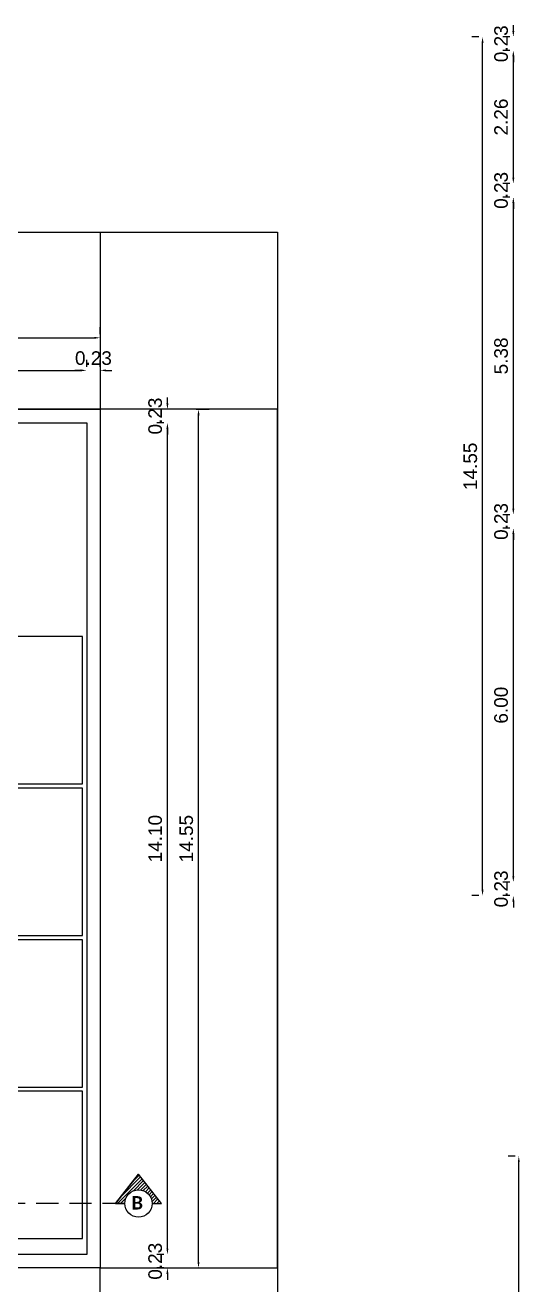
# Model space of a CAD drawing. Header units: metres. Extents: x 3104 to 3209, y 1082 to 1212.
# Drawn here: x 3169.5 to 3177.88, y 1152.11 to 1173.46 of the extents above; entities that cross this region are included whole.
import ezdxf

# ---------------------------------------------------------------- set-up
doc = ezdxf.new("R2010")
doc.units = ezdxf.units.M
doc.linetypes.add('CONTINULUS', pattern=[0])
doc.linetypes.add('DASHED', pattern=[0.75, 0.5, -0.25])
doc.layers.get('Defpoints').update_dxf_attribs({"lineweight": 0})
for name, color, linetype in [('BLK_1_BASEMENT_-1_BLDG_FOOTPRINT', 1, 'Continuous'), ('BLK_1_FLR_-1_BASEMENT_COVERED_PARKING', 173, 'Continuous'), ('BLK_1_FLR_-1_BLT_UP_AREA', 1, 'Continuous'), ('BLK_1_FLR_-1_BLT_UP_AREA_DEDUCT', 1, 'Continuous'), ('BLK_1_LVL_-1_BSMNT_FRONT_SETBACK', 2, 'Continuous'), ('BLK_1_LVL_-1_BSMNT_PLOT_BOUNDARY', 70, 'Continuous'), ('BLK_1_LVL_-1_BSMNT_REAR_SETBACK', 11, 'Continuous'), ('BLK_1_LVL_-1_BSMNT_SIDE_SETBACK2', 102, 'Continuous')]:
    doc.layers.add(name, color=color, linetype=linetype)
doc.layers.add('PARKING_SLOT', color=30, linetype='Continuous', plot=False)
doc.styles.add('MtXpl_Calibri', font='calibrib.ttf')
doc.styles.get("Standard").update_dxf_attribs({"font": 'arial.ttf'})
doc.dimstyles.new('V1', dxfattribs={"dimtxt": 0.23, "dimasz": 0.1, "dimexe": 0.18, "dimexo": 0.0625, "dimgap": 0.09, "dimtad": 1, "dimzin": 0, "dimdsep": 46, "dimtxsty": 'Standard', "dimcen": 0.09, "dimadec": 0, "dimazin": 0, "dimtfac": 1, "dimtix": 1, "dimtofl": 0, "dimtmove": 2, "dimatfit": 0, "dimfxl": 0, "dimtolj": 1, "dimtzin": 0, "dimarcsym": 0})

# ---------------------------------------------------------------- blocks, each defined once
blk = doc.blocks.new('*D50')
at = {"color": 0, "lineweight": -2}
for p, q in [((3177.771, 1159.032), (3177.771, 1159.132)), ((3177.709, 1158.932), (3177.591, 1158.932)), ((3177.709, 1158.704), (3177.591, 1158.704)), ((3177.771, 1158.604), (3177.771, 1158.504))]:
    blk.add_line(p, q, dxfattribs=at)
at = {"color": 0}
for points in [[(3177.754, 1159.032), (3177.788, 1159.032), (3177.771, 1158.932)], [(3177.754, 1158.604), (3177.788, 1158.604), (3177.771, 1158.704)]]:
    blk.add_solid(points, dxfattribs=at)
at = {"layer": 'Defpoints', "color": 0}
for p in [(3177.771, 1158.932), (3177.771, 1158.932), (3177.771, 1158.704)]:
    blk.add_point(p, dxfattribs=at)
at = {"color": 0, "insert": (3177.564, 1158.818), "char_height": 0.23, "attachment_point": 5, "rotation": 90}
blk.add_mtext('\\A1;0.23', dxfattribs=at)
blk = doc.blocks.new('*D51')
at = {"color": 0, "lineweight": -2}
for p, q in [((3177.709, 1164.932), (3177.591, 1164.932)), ((3177.771, 1159.032), (3177.771, 1164.832)), ((3177.709, 1158.932), (3177.591, 1158.932))]:
    blk.add_line(p, q, dxfattribs=at)
at = {"color": 0}
for points in [[(3177.754, 1164.832), (3177.788, 1164.832), (3177.771, 1164.932)], [(3177.754, 1159.032), (3177.788, 1159.032), (3177.771, 1158.932)]]:
    blk.add_solid(points, dxfattribs=at)
at = {"layer": 'Defpoints', "color": 0}
for p in [(3177.771, 1164.932), (3177.771, 1164.932), (3177.771, 1158.932)]:
    blk.add_point(p, dxfattribs=at)
at = {"color": 0, "insert": (3177.564, 1161.932), "char_height": 0.23, "attachment_point": 5, "rotation": 90}
blk.add_mtext('\\A1;6.00', dxfattribs=at)
blk = doc.blocks.new('*D52')
at = {"color": 0, "lineweight": -2}
for p, q in [((3177.771, 1165.261), (3177.771, 1165.361)), ((3177.709, 1165.161), (3177.591, 1165.161)), ((3177.709, 1164.932), (3177.591, 1164.932)), ((3177.771, 1164.832), (3177.771, 1164.732))]:
    blk.add_line(p, q, dxfattribs=at)
at = {"color": 0}
for points in [[(3177.754, 1165.261), (3177.788, 1165.261), (3177.771, 1165.161)], [(3177.754, 1164.832), (3177.788, 1164.832), (3177.771, 1164.932)]]:
    blk.add_solid(points, dxfattribs=at)
at = {"layer": 'Defpoints', "color": 0}
for p in [(3177.771, 1165.161), (3177.771, 1165.161), (3177.771, 1164.932)]:
    blk.add_point(p, dxfattribs=at)
at = {"color": 0, "insert": (3177.564, 1165.046), "char_height": 0.23, "attachment_point": 5, "rotation": 90}
blk.add_mtext('\\A1;0.23', dxfattribs=at)
blk = doc.blocks.new('*D53')
at = {"color": 0, "lineweight": -2}
for p, q in [((3177.709, 1170.544), (3177.591, 1170.544)), ((3177.771, 1165.261), (3177.771, 1170.444)), ((3177.709, 1165.161), (3177.591, 1165.161))]:
    blk.add_line(p, q, dxfattribs=at)
at = {"color": 0}
for points in [[(3177.754, 1170.444), (3177.788, 1170.444), (3177.771, 1170.544)], [(3177.754, 1165.261), (3177.788, 1165.261), (3177.771, 1165.161)]]:
    blk.add_solid(points, dxfattribs=at)
at = {"layer": 'Defpoints', "color": 0}
for p in [(3177.771, 1170.544), (3177.771, 1170.544), (3177.771, 1165.161)]:
    blk.add_point(p, dxfattribs=at)
at = {"color": 0, "insert": (3177.564, 1167.852), "char_height": 0.23, "attachment_point": 5, "rotation": 90}
blk.add_mtext('\\A1;5.38', dxfattribs=at)
blk = doc.blocks.new('*D54')
at = {"color": 0, "lineweight": -2}
for p, q in [((3177.771, 1170.872), (3177.771, 1170.972)), ((3177.709, 1170.772), (3177.591, 1170.772)), ((3177.709, 1170.544), (3177.591, 1170.544)), ((3177.771, 1170.444), (3177.771, 1170.344))]:
    blk.add_line(p, q, dxfattribs=at)
at = {"color": 0}
for points in [[(3177.754, 1170.872), (3177.788, 1170.872), (3177.771, 1170.772)], [(3177.754, 1170.444), (3177.788, 1170.444), (3177.771, 1170.544)]]:
    blk.add_solid(points, dxfattribs=at)
at = {"layer": 'Defpoints', "color": 0}
for p in [(3177.771, 1170.772), (3177.771, 1170.772), (3177.771, 1170.544)]:
    blk.add_point(p, dxfattribs=at)
at = {"color": 0, "insert": (3177.564, 1170.658), "char_height": 0.23, "attachment_point": 5, "rotation": 90}
blk.add_mtext('\\A1;0.23', dxfattribs=at)
blk = doc.blocks.new('*D55')
at = {"color": 0, "lineweight": -2}
for p, q in [((3177.709, 1173.029), (3177.591, 1173.029)), ((3177.771, 1170.872), (3177.771, 1172.929)), ((3177.709, 1170.772), (3177.591, 1170.772))]:
    blk.add_line(p, q, dxfattribs=at)
at = {"color": 0}
for points in [[(3177.754, 1172.929), (3177.788, 1172.929), (3177.771, 1173.029)], [(3177.754, 1170.872), (3177.788, 1170.872), (3177.771, 1170.772)]]:
    blk.add_solid(points, dxfattribs=at)
at = {"layer": 'Defpoints', "color": 0}
for p in [(3177.771, 1173.029), (3177.771, 1173.029), (3177.771, 1170.772)]:
    blk.add_point(p, dxfattribs=at)
at = {"color": 0, "insert": (3177.564, 1171.901), "char_height": 0.23, "attachment_point": 5, "rotation": 90}
blk.add_mtext('\\A1;2.26', dxfattribs=at)
blk = doc.blocks.new('*D56')
at = {"color": 0, "lineweight": -2}
for p, q in [((3177.771, 1173.358), (3177.771, 1173.458)), ((3177.709, 1173.258), (3177.591, 1173.258)), ((3177.709, 1173.029), (3177.591, 1173.029)), ((3177.771, 1172.929), (3177.771, 1172.829))]:
    blk.add_line(p, q, dxfattribs=at)
at = {"color": 0}
for points in [[(3177.754, 1173.358), (3177.788, 1173.358), (3177.771, 1173.258)], [(3177.754, 1172.929), (3177.788, 1172.929), (3177.771, 1173.029)]]:
    blk.add_solid(points, dxfattribs=at)
at = {"layer": 'Defpoints', "color": 0}
for p in [(3177.771, 1173.258), (3177.771, 1173.258), (3177.771, 1173.029)]:
    blk.add_point(p, dxfattribs=at)
at = {"color": 0, "insert": (3177.564, 1173.143), "char_height": 0.23, "attachment_point": 5, "rotation": 90}
blk.add_mtext('\\A1;0.23', dxfattribs=at)
blk = doc.blocks.new('*D57')
at = {"color": 0, "lineweight": -2}
for p, q in [((3177.187, 1173.258), (3177.069, 1173.258)), ((3177.249, 1158.804), (3177.249, 1173.158)), ((3177.187, 1158.704), (3177.069, 1158.704))]:
    blk.add_line(p, q, dxfattribs=at)
at = {"color": 0}
for points in [[(3177.233, 1173.158), (3177.266, 1173.158), (3177.249, 1173.258)], [(3177.233, 1158.804), (3177.266, 1158.804), (3177.249, 1158.704)]]:
    blk.add_solid(points, dxfattribs=at)
at = {"layer": 'Defpoints', "color": 0}
for p in [(3177.249, 1173.258), (3177.249, 1173.258), (3177.249, 1158.704)]:
    blk.add_point(p, dxfattribs=at)
at = {"color": 0, "insert": (3177.042, 1165.981), "char_height": 0.23, "attachment_point": 5, "rotation": 90}
blk.add_mtext('\\A1;14.55', dxfattribs=at)
blk = doc.blocks.new('*D64')
at = {"color": 0, "lineweight": -2}
for p, q in [((3177.801, 1154.289), (3177.684, 1154.289)), ((3177.864, 1139.835), (3177.864, 1154.189)), ((3177.801, 1139.735), (3177.684, 1139.735))]:
    blk.add_line(p, q, dxfattribs=at)
at = {"color": 0}
for points in [[(3177.847, 1154.189), (3177.88, 1154.189), (3177.864, 1154.289)], [(3177.847, 1139.835), (3177.88, 1139.835), (3177.864, 1139.735)]]:
    blk.add_solid(points, dxfattribs=at)
at = {"layer": 'Defpoints', "color": 0}
for p in [(3177.864, 1154.289), (3177.864, 1154.289), (3177.864, 1139.735)]:
    blk.add_point(p, dxfattribs=at)
at = {"color": 0, "insert": (3177.656, 1147.012), "char_height": 0.23, "attachment_point": 5, "rotation": 90}
blk.add_mtext('\\A1;14.55', dxfattribs=at)
blk = doc.blocks.new('*D101')
at = {"color": 0, "lineweight": -2}
for p, q in [((3177.771, 1159.032), (3177.771, 1159.132)), ((3177.709, 1158.932), (3177.591, 1158.932)), ((3177.709, 1158.704), (3177.591, 1158.704)), ((3177.771, 1158.604), (3177.771, 1158.504))]:
    blk.add_line(p, q, dxfattribs=at)
at = {"color": 0}
for points in [[(3177.754, 1159.032), (3177.788, 1159.032), (3177.771, 1158.932)], [(3177.754, 1158.604), (3177.788, 1158.604), (3177.771, 1158.704)]]:
    blk.add_solid(points, dxfattribs=at)
at = {"layer": 'Defpoints', "color": 0}
for p in [(3177.771, 1158.932), (3177.771, 1158.932), (3177.771, 1158.704)]:
    blk.add_point(p, dxfattribs=at)
at = {"color": 0, "insert": (3177.564, 1158.818), "char_height": 0.23, "attachment_point": 5, "rotation": 90}
blk.add_mtext('\\A1;0.23', dxfattribs=at)
blk = doc.blocks.new('*D102')
at = {"color": 0, "lineweight": -2}
for p, q in [((3177.709, 1164.932), (3177.591, 1164.932)), ((3177.771, 1159.032), (3177.771, 1164.832)), ((3177.709, 1158.932), (3177.591, 1158.932))]:
    blk.add_line(p, q, dxfattribs=at)
at = {"color": 0}
for points in [[(3177.754, 1164.832), (3177.788, 1164.832), (3177.771, 1164.932)], [(3177.754, 1159.032), (3177.788, 1159.032), (3177.771, 1158.932)]]:
    blk.add_solid(points, dxfattribs=at)
at = {"layer": 'Defpoints', "color": 0}
for p in [(3177.771, 1164.932), (3177.771, 1164.932), (3177.771, 1158.932)]:
    blk.add_point(p, dxfattribs=at)
at = {"color": 0, "insert": (3177.564, 1161.932), "char_height": 0.23, "attachment_point": 5, "rotation": 90}
blk.add_mtext('\\A1;6.00', dxfattribs=at)
blk = doc.blocks.new('*D103')
at = {"color": 0, "lineweight": -2}
for p, q in [((3177.771, 1165.261), (3177.771, 1165.361)), ((3177.709, 1165.161), (3177.591, 1165.161)), ((3177.709, 1164.932), (3177.591, 1164.932)), ((3177.771, 1164.832), (3177.771, 1164.732))]:
    blk.add_line(p, q, dxfattribs=at)
at = {"color": 0}
for points in [[(3177.754, 1165.261), (3177.788, 1165.261), (3177.771, 1165.161)], [(3177.754, 1164.832), (3177.788, 1164.832), (3177.771, 1164.932)]]:
    blk.add_solid(points, dxfattribs=at)
at = {"layer": 'Defpoints', "color": 0}
for p in [(3177.771, 1165.161), (3177.771, 1165.161), (3177.771, 1164.932)]:
    blk.add_point(p, dxfattribs=at)
at = {"color": 0, "insert": (3177.564, 1165.046), "char_height": 0.23, "attachment_point": 5, "rotation": 90}
blk.add_mtext('\\A1;0.23', dxfattribs=at)
blk = doc.blocks.new('*D104')
at = {"color": 0, "lineweight": -2}
for p, q in [((3177.709, 1170.544), (3177.591, 1170.544)), ((3177.771, 1165.261), (3177.771, 1170.444)), ((3177.709, 1165.161), (3177.591, 1165.161))]:
    blk.add_line(p, q, dxfattribs=at)
at = {"color": 0}
for points in [[(3177.754, 1170.444), (3177.788, 1170.444), (3177.771, 1170.544)], [(3177.754, 1165.261), (3177.788, 1165.261), (3177.771, 1165.161)]]:
    blk.add_solid(points, dxfattribs=at)
at = {"layer": 'Defpoints', "color": 0}
for p in [(3177.771, 1170.544), (3177.771, 1170.544), (3177.771, 1165.161)]:
    blk.add_point(p, dxfattribs=at)
at = {"color": 0, "insert": (3177.564, 1167.852), "char_height": 0.23, "attachment_point": 5, "rotation": 90}
blk.add_mtext('\\A1;5.38', dxfattribs=at)
blk = doc.blocks.new('*D105')
at = {"color": 0, "lineweight": -2}
for p, q in [((3177.771, 1170.872), (3177.771, 1170.972)), ((3177.709, 1170.772), (3177.591, 1170.772)), ((3177.709, 1170.544), (3177.591, 1170.544)), ((3177.771, 1170.444), (3177.771, 1170.344))]:
    blk.add_line(p, q, dxfattribs=at)
at = {"color": 0}
for points in [[(3177.754, 1170.872), (3177.788, 1170.872), (3177.771, 1170.772)], [(3177.754, 1170.444), (3177.788, 1170.444), (3177.771, 1170.544)]]:
    blk.add_solid(points, dxfattribs=at)
at = {"layer": 'Defpoints', "color": 0}
for p in [(3177.771, 1170.772), (3177.771, 1170.772), (3177.771, 1170.544)]:
    blk.add_point(p, dxfattribs=at)
at = {"color": 0, "insert": (3177.564, 1170.658), "char_height": 0.23, "attachment_point": 5, "rotation": 90}
blk.add_mtext('\\A1;0.23', dxfattribs=at)
blk = doc.blocks.new('*D106')
at = {"color": 0, "lineweight": -2}
for p, q in [((3177.709, 1173.029), (3177.591, 1173.029)), ((3177.771, 1170.872), (3177.771, 1172.929)), ((3177.709, 1170.772), (3177.591, 1170.772))]:
    blk.add_line(p, q, dxfattribs=at)
at = {"color": 0}
for points in [[(3177.754, 1172.929), (3177.788, 1172.929), (3177.771, 1173.029)], [(3177.754, 1170.872), (3177.788, 1170.872), (3177.771, 1170.772)]]:
    blk.add_solid(points, dxfattribs=at)
at = {"layer": 'Defpoints', "color": 0}
for p in [(3177.771, 1173.029), (3177.771, 1173.029), (3177.771, 1170.772)]:
    blk.add_point(p, dxfattribs=at)
at = {"color": 0, "insert": (3177.564, 1171.901), "char_height": 0.23, "attachment_point": 5, "rotation": 90}
blk.add_mtext('\\A1;2.26', dxfattribs=at)
blk = doc.blocks.new('*D107')
at = {"color": 0, "lineweight": -2}
for p, q in [((3177.771, 1173.358), (3177.771, 1173.458)), ((3177.709, 1173.258), (3177.591, 1173.258)), ((3177.709, 1173.029), (3177.591, 1173.029)), ((3177.771, 1172.929), (3177.771, 1172.829))]:
    blk.add_line(p, q, dxfattribs=at)
at = {"color": 0}
for points in [[(3177.754, 1173.358), (3177.788, 1173.358), (3177.771, 1173.258)], [(3177.754, 1172.929), (3177.788, 1172.929), (3177.771, 1173.029)]]:
    blk.add_solid(points, dxfattribs=at)
at = {"layer": 'Defpoints', "color": 0}
for p in [(3177.771, 1173.258), (3177.771, 1173.258), (3177.771, 1173.029)]:
    blk.add_point(p, dxfattribs=at)
at = {"color": 0, "insert": (3177.564, 1173.143), "char_height": 0.23, "attachment_point": 5, "rotation": 90}
blk.add_mtext('\\A1;0.23', dxfattribs=at)
blk = doc.blocks.new('*D108')
at = {"color": 0, "lineweight": -2}
for p, q in [((3177.187, 1173.258), (3177.069, 1173.258)), ((3177.249, 1158.804), (3177.249, 1173.158)), ((3177.187, 1158.704), (3177.069, 1158.704))]:
    blk.add_line(p, q, dxfattribs=at)
at = {"color": 0}
for points in [[(3177.233, 1173.158), (3177.266, 1173.158), (3177.249, 1173.258)], [(3177.233, 1158.804), (3177.266, 1158.804), (3177.249, 1158.704)]]:
    blk.add_solid(points, dxfattribs=at)
at = {"layer": 'Defpoints', "color": 0}
for p in [(3177.249, 1173.258), (3177.249, 1173.258), (3177.249, 1158.704)]:
    blk.add_point(p, dxfattribs=at)
at = {"color": 0, "insert": (3177.042, 1165.981), "char_height": 0.23, "attachment_point": 5, "rotation": 90}
blk.add_mtext('\\A1;14.55', dxfattribs=at)
blk = doc.blocks.new('*D119')
at = {"color": 0, "lineweight": -2}
for p, q in [((3177.801, 1154.289), (3177.684, 1154.289)), ((3177.864, 1139.835), (3177.864, 1154.189)), ((3177.801, 1139.735), (3177.684, 1139.735))]:
    blk.add_line(p, q, dxfattribs=at)
at = {"color": 0}
for points in [[(3177.847, 1154.189), (3177.88, 1154.189), (3177.864, 1154.289)], [(3177.847, 1139.835), (3177.88, 1139.835), (3177.864, 1139.735)]]:
    blk.add_solid(points, dxfattribs=at)
at = {"layer": 'Defpoints', "color": 0}
for p in [(3177.864, 1154.289), (3177.864, 1154.289), (3177.864, 1139.735)]:
    blk.add_point(p, dxfattribs=at)
at = {"color": 0, "insert": (3177.656, 1147.012), "char_height": 0.23, "attachment_point": 5, "rotation": 90}
blk.add_mtext('\\A1;14.55', dxfattribs=at)
blk = doc.blocks.new('*D226')
at = {"color": 0, "lineweight": -2}
for p, q in [((3161.956, 1167.669), (3161.956, 1167.787)), ((3170.541, 1167.669), (3170.541, 1167.787)), ((3162.056, 1167.607), (3170.441, 1167.607))]:
    blk.add_line(p, q, dxfattribs=at)
at = {"color": 0}
for points in [[(3162.056, 1167.623), (3162.056, 1167.59), (3161.956, 1167.607)], [(3170.441, 1167.623), (3170.441, 1167.59), (3170.541, 1167.607)]]:
    blk.add_solid(points, dxfattribs=at)
at = {"layer": 'Defpoints', "color": 0}
for p in [(3161.956, 1167.607), (3170.541, 1167.607), (3170.541, 1167.607)]:
    blk.add_point(p, dxfattribs=at)
at = {"color": 0, "insert": (3166.248, 1167.814), "char_height": 0.23, "attachment_point": 5}
blk.add_mtext('\\A1;8.59', dxfattribs=at)
blk = doc.blocks.new('*D227')
at = {"color": 0, "lineweight": -2}
for p, q in [((3170.541, 1167.669), (3170.541, 1167.787)), ((3170.769, 1167.669), (3170.769, 1167.787)), ((3170.441, 1167.607), (3170.341, 1167.607)), ((3170.869, 1167.607), (3170.969, 1167.607))]:
    blk.add_line(p, q, dxfattribs=at)
at = {"color": 0}
for points in [[(3170.441, 1167.623), (3170.441, 1167.59), (3170.541, 1167.607)], [(3170.869, 1167.623), (3170.869, 1167.59), (3170.769, 1167.607)]]:
    blk.add_solid(points, dxfattribs=at)
at = {"layer": 'Defpoints', "color": 0}
for p in [(3170.541, 1167.607), (3170.769, 1167.607), (3170.769, 1167.607)]:
    blk.add_point(p, dxfattribs=at)
at = {"color": 0, "insert": (3170.655, 1167.814), "char_height": 0.23, "attachment_point": 5}
blk.add_mtext('\\A1;0.23', dxfattribs=at)
blk = doc.blocks.new('*D228')
at = {"color": 0, "lineweight": -2}
for p, q in [((3158.984, 1168.222), (3158.984, 1168.339)), ((3170.769, 1168.222), (3170.769, 1168.339)), ((3159.084, 1168.159), (3170.669, 1168.159))]:
    blk.add_line(p, q, dxfattribs=at)
at = {"color": 0}
for points in [[(3159.084, 1168.176), (3159.084, 1168.142), (3158.984, 1168.159)], [(3170.669, 1168.176), (3170.669, 1168.142), (3170.769, 1168.159)]]:
    blk.add_solid(points, dxfattribs=at)
at = {"layer": 'Defpoints', "color": 0}
for p in [(3158.984, 1168.159), (3170.769, 1168.159), (3170.769, 1168.159)]:
    blk.add_point(p, dxfattribs=at)
at = {"color": 0, "insert": (3164.877, 1168.366), "char_height": 0.23, "attachment_point": 5}
blk.add_mtext('\\A1;11.79', dxfattribs=at)
blk = doc.blocks.new('*D229')
at = {"color": 0, "lineweight": -2}
for p, q in [((3171.909, 1152.722), (3171.909, 1152.822)), ((3171.847, 1152.622), (3171.729, 1152.622)), ((3171.847, 1152.393), (3171.729, 1152.393)), ((3171.909, 1152.293), (3171.909, 1152.193))]:
    blk.add_line(p, q, dxfattribs=at)
at = {"color": 0}
for points in [[(3171.892, 1152.722), (3171.926, 1152.722), (3171.909, 1152.622)], [(3171.892, 1152.293), (3171.926, 1152.293), (3171.909, 1152.393)]]:
    blk.add_solid(points, dxfattribs=at)
at = {"layer": 'Defpoints', "color": 0}
for p in [(3171.909, 1152.622), (3171.909, 1152.622), (3171.909, 1152.393)]:
    blk.add_point(p, dxfattribs=at)
at = {"color": 0, "insert": (3171.702, 1152.507), "char_height": 0.23, "attachment_point": 5, "rotation": 90}
blk.add_mtext('\\A1;0.23', dxfattribs=at)
blk = doc.blocks.new('*D230')
at = {"color": 0, "lineweight": -2}
for p, q in [((3171.847, 1166.719), (3171.729, 1166.719)), ((3171.909, 1152.722), (3171.909, 1166.619)), ((3171.847, 1152.622), (3171.729, 1152.622))]:
    blk.add_line(p, q, dxfattribs=at)
at = {"color": 0}
for points in [[(3171.892, 1166.619), (3171.926, 1166.619), (3171.909, 1166.719)], [(3171.892, 1152.722), (3171.926, 1152.722), (3171.909, 1152.622)]]:
    blk.add_solid(points, dxfattribs=at)
at = {"layer": 'Defpoints', "color": 0}
for p in [(3171.909, 1166.719), (3171.909, 1166.719), (3171.909, 1152.622)]:
    blk.add_point(p, dxfattribs=at)
at = {"color": 0, "insert": (3171.702, 1159.67), "char_height": 0.23, "attachment_point": 5, "rotation": 90}
blk.add_mtext('\\A1;14.10', dxfattribs=at)
blk = doc.blocks.new('*D231')
at = {"color": 0, "lineweight": -2}
for p, q in [((3171.909, 1167.047), (3171.909, 1167.147)), ((3171.847, 1166.947), (3171.729, 1166.947)), ((3171.847, 1166.719), (3171.729, 1166.719)), ((3171.909, 1166.619), (3171.909, 1166.519))]:
    blk.add_line(p, q, dxfattribs=at)
at = {"color": 0}
for points in [[(3171.892, 1167.047), (3171.926, 1167.047), (3171.909, 1166.947)], [(3171.892, 1166.619), (3171.926, 1166.619), (3171.909, 1166.719)]]:
    blk.add_solid(points, dxfattribs=at)
at = {"layer": 'Defpoints', "color": 0}
for p in [(3171.909, 1166.947), (3171.909, 1166.947), (3171.909, 1166.719)]:
    blk.add_point(p, dxfattribs=at)
at = {"color": 0, "insert": (3171.702, 1166.833), "char_height": 0.23, "attachment_point": 5, "rotation": 90}
blk.add_mtext('\\A1;0.23', dxfattribs=at)
blk = doc.blocks.new('*D232')
at = {"color": 0, "lineweight": -2}
for p, q in [((3172.396, 1166.947), (3172.616, 1166.947)), ((3172.436, 1152.493), (3172.436, 1166.847)), ((3172.396, 1152.393), (3172.616, 1152.393))]:
    blk.add_line(p, q, dxfattribs=at)
at = {"color": 0}
for points in [[(3172.419, 1166.847), (3172.453, 1166.847), (3172.436, 1166.947)], [(3172.419, 1152.493), (3172.453, 1152.493), (3172.436, 1152.393)]]:
    blk.add_solid(points, dxfattribs=at)
at = {"layer": 'Defpoints', "color": 0}
for p in [(3172.334, 1166.947), (3172.436, 1166.947), (3172.334, 1152.393)]:
    blk.add_point(p, dxfattribs=at)
at = {"color": 0, "insert": (3172.229, 1159.67), "char_height": 0.23, "attachment_point": 5, "rotation": 90}
blk.add_mtext('\\A1;14.55', dxfattribs=at)

msp = doc.modelspace()

# ---------------------------------------------------------------- hatches: boundary and pattern name
at = {"linetype": 'CONTINULUS'}
h = msp.add_hatch(dxfattribs=at)
h.set_pattern_fill('ANSI31', color=256, scale=0.314928, angle=180)
h.set_pattern_definition([(225, (9086.351787, 6330.623057), (0.02783596555, -0.02783596555), [])])
h.paths.add_polyline_path([(3171.02907, 1153.48592), (3171.18653, 1153.48592, -1), (3171.65109, 1153.48592), (3171.80856, 1153.48592), (3171.41975, 1153.98274)])
h = msp.add_hatch(dxfattribs=at)
h.set_pattern_fill('ANSI31', color=256, scale=0.314928, angle=180)
h.set_pattern_definition([(225, (9086.351787, 6330.623057), (0.02783596555, -0.02783596555), [])])
h.paths.add_polyline_path([(3171.02907, 1153.48592), (3171.18653, 1153.48592, -1), (3171.65109, 1153.48592), (3171.80856, 1153.48592), (3171.41975, 1153.98274)])

# ---------------------------------------------------------------- linework, layer by layer
for p, q in [((3171.02907, 1153.48592), (3171.41788, 1153.98274, -2.505)), ((3171.02907, 1153.48592), (3171.41788, 1153.98274, -2.505)), ((3171.80856, 1153.48592), (3171.41975, 1153.98274, -2.505)), ((3171.80856, 1153.48592), (3171.41975, 1153.98274, -2.505))]:
    msp.add_line(p, q, dxfattribs=at)
at = {"linetype": 'DASHED', "ltscale": 0.75}
msp.add_line((3171.18653, 1153.48592), (3158.63764, 1153.48592), dxfattribs=at)
msp.add_line((3171.18653, 1153.48592), (3158.63764, 1153.48592), dxfattribs=at)
msp.add_lwpolyline([(3159.21248, 1166.71857), (3170.54088, 1166.71857), (3170.54088, 1152.62157), (3159.21248, 1152.62157)], close=True)
msp.add_lwpolyline([(3159.21248, 1166.71857), (3170.54088, 1166.71857), (3170.54088, 1152.62157), (3159.21248, 1152.62157)], close=True)
at = {"linetype": 'CONTINULUS'}
msp.add_lwpolyline([(3171.65109, 1153.48592), (3171.80856, 1153.48592), (3171.41975, 1153.98274), (3171.02907, 1153.48592), (3171.18653, 1153.48592, -0.41421356)], format="xyb", dxfattribs=at)
msp.add_lwpolyline([(3171.65109, 1153.48592), (3171.80856, 1153.48592), (3171.41975, 1153.98274), (3171.02907, 1153.48592), (3171.18653, 1153.48592, -0.41421356)], format="xyb", dxfattribs=at)
msp.add_circle((3171.41881, 1153.48592), 0.23228, dxfattribs=at)
msp.add_circle((3171.41881, 1153.48592), 0.23228, dxfattribs=at)
at = {"layer": 'BLK_1_BASEMENT_-1_BLDG_FOOTPRINT', "color": 1}
msp.add_lwpolyline([(3158.98388, 1166.94717), (3170.76948, 1166.94717), (3170.76948, 1152.39297), (3158.98388, 1152.39297)], close=True, dxfattribs=at)
at = {"layer": 'BLK_1_FLR_-1_BASEMENT_COVERED_PARKING', "color": 173}
msp.add_lwpolyline([(3158.98388, 1166.94717), (3170.76948, 1166.94717), (3170.76948, 1152.39297), (3158.98388, 1152.39297)], close=True, dxfattribs=at)
at = {"layer": 'BLK_1_FLR_-1_BLT_UP_AREA', "color": 18}
msp.add_lwpolyline([(3158.98388, 1166.94717), (3170.76948, 1166.94717), (3170.76948, 1152.39297), (3158.98388, 1152.39297)], close=True, dxfattribs=at)
at = {"layer": 'BLK_1_FLR_-1_BLT_UP_AREA_DEDUCT', "color": 18}
msp.add_lwpolyline([(3158.98388, 1166.94717), (3170.76948, 1166.94717), (3170.76948, 1152.39297), (3158.98388, 1152.39297)], close=True, dxfattribs=at)
at = {"layer": 'BLK_1_LVL_-1_BSMNT_FRONT_SETBACK', "color": 2}
msp.add_lwpolyline([(3158.98385, 1152.39297), (3158.92441, 1147.71743), (3170.76948, 1145.85247), (3170.76948, 1152.39297)], close=True, dxfattribs=at)
at = {"layer": 'BLK_1_LVL_-1_BSMNT_PLOT_BOUNDARY'}
msp.add_lwpolyline([(3155.46134, 1148.26267), (3155.9794, 1161.74927), (3155.77946, 1169.94717), (3173.77485, 1169.94717), (3173.77485, 1145.37929)], close=True, dxfattribs=at)
at = {"layer": 'BLK_1_LVL_-1_BSMNT_REAR_SETBACK', "color": 11}
msp.add_lwpolyline([(3158.98388, 1166.94717), (3158.98388, 1169.94717), (3170.76948, 1169.94717), (3170.76948, 1166.94717)], close=True, dxfattribs=at)
at = {"layer": 'BLK_1_LVL_-1_BSMNT_SIDE_SETBACK2', "color": 102}
msp.add_lwpolyline([(3170.76948, 1152.39297), (3173.77485, 1152.39297), (3173.77485, 1166.94717), (3170.76948, 1166.94717)], close=True, dxfattribs=at)
at = {"layer": 'PARKING_SLOT', "color": 30}
for points in [[(3165.46955, 1160.59858), (3170.46955, 1160.59858), (3170.46955, 1163.09858), (3165.46955, 1163.09858)], [(3165.46955, 1158.0277), (3170.46955, 1158.0277), (3170.46955, 1160.5277), (3165.46955, 1160.5277)], [(3165.46955, 1155.45521), (3170.46955, 1155.45521), (3170.46955, 1157.95521), (3165.46955, 1157.95521)], [(3165.46955, 1152.89133), (3170.46955, 1152.89133), (3170.46955, 1155.39133), (3165.46955, 1155.39133)]]:
    msp.add_lwpolyline(points, close=True, dxfattribs=at)

# ---------------------------------------------------------------- texts
at = {"style": 'MtXpl_Calibri'}
msp.add_text('B', height=0.22675, dxfattribs=at).set_placement((3171.29923, 1153.38376, 0.2558))
msp.add_text('B', height=0.22675, dxfattribs=at).set_placement((3171.29923, 1153.38376, 0.2558))

# ---------------------------------------------------------------- dimensions: what is measured, and where the dimension line sits
for base, p1, p2, angle, picture, middle in [((3177.77113, 1173.25774), (3177.77113, 1173.02914), (3177.77113, 1173.25774), 270, '*D56', (3177.56362, 1173.14344)), ((3177.77113, 1173.25774), (3177.77113, 1173.02914), (3177.77113, 1173.25774), 270, '*D107', (3177.56362, 1173.14344)), ((3177.77113, 1173.02914), (3177.77113, 1170.77214), (3177.77113, 1173.02914), 270, '*D55', (3177.5637, 1171.90064)), ((3177.77113, 1173.02914), (3177.77113, 1170.77214), (3177.77113, 1173.02914), 270, '*D106', (3177.5637, 1171.90064)), ((3177.77113, 1170.77214), (3177.77113, 1170.54354), (3177.77113, 1170.77214), 270, '*D54', (3177.56362, 1170.65784)), ((3177.77113, 1170.77214), (3177.77113, 1170.54354), (3177.77113, 1170.77214), 270, '*D105', (3177.56362, 1170.65784)), ((3177.77113, 1170.54354), (3177.77113, 1165.16074), (3177.77113, 1170.54354), 270, '*D53', (3177.56362, 1167.85214)), ((3177.77113, 1170.54354), (3177.77113, 1165.16074), (3177.77113, 1170.54354), 270, '*D104', (3177.56362, 1167.85214)), ((3170.54088, 1167.60678), (3161.95568, 1167.60678), (3170.54088, 1167.60678), 180, '*D226', (3166.24828, 1167.81422)), ((3170.76948, 1167.60678), (3170.54088, 1167.60678), (3170.76948, 1167.60678), 180, '*D227', (3170.65518, 1167.81429)), ((3171.9091, 1166.94717), (3171.9091, 1166.71857), (3171.9091, 1166.94717), 270, '*D231', (3171.70159, 1166.83287)), ((3171.9091, 1166.71857), (3171.9091, 1152.62157), (3171.9091, 1166.71857), 270, '*D230', (3171.70167, 1159.67007)), ((3177.77113, 1165.16074), (3177.77113, 1164.93214), (3177.77113, 1165.16074), 270, '*D52', (3177.56362, 1165.04644)), ((3177.77113, 1165.16074), (3177.77113, 1164.93214), (3177.77113, 1165.16074), 270, '*D103', (3177.56362, 1165.04644)), ((3177.77113, 1164.93214), (3177.77113, 1158.93214), (3177.77113, 1164.93214), 270, '*D51', (3177.5637, 1161.93214)), ((3177.77113, 1164.93214), (3177.77113, 1158.93214), (3177.77113, 1164.93214), 270, '*D102', (3177.5637, 1161.93214))]:
    dim = msp.add_linear_dim(base=base, p1=p1, p2=p2, angle=angle, dimstyle='V1')
    dim.commit()
    dim.dimension.update_dxf_attribs({"geometry": picture, "text_midpoint": middle})
for p1, p2, distance, picture, middle in [((3177.24919, 1158.70354), (3177.24919, 1173.25774), 0, '*D57', (3177.04176, 1165.98064)), ((3177.24919, 1158.70354), (3177.24919, 1173.25774), 0, '*D108', (3177.04176, 1165.98064)), ((3158.98388, 1168.15903), (3170.76948, 1168.15903), 0, '*D228', (3164.87668, 1168.36646)), ((3172.33363, 1152.39297), (3172.33363, 1166.94717), -0.1023, '*D232', (3172.22851, 1159.67007)), ((3177.77113, 1158.70354), (3177.77113, 1158.93214), 0, '*D50', (3177.56362, 1158.81784)), ((3177.77113, 1158.70354), (3177.77113, 1158.93214), 0, '*D101', (3177.56362, 1158.81784)), ((3177.86381, 1139.73526), (3177.86381, 1154.28946), 0, '*D64', (3177.65638, 1147.01236)), ((3177.86381, 1139.73526), (3177.86381, 1154.28946), 0, '*D119', (3177.65638, 1147.01236)), ((3171.9091, 1152.39297), (3171.9091, 1152.62157), 0, '*D229', (3171.70159, 1152.50727))]:
    dim = msp.add_aligned_dim(p1=p1, p2=p2, distance=distance, dimstyle='V1')
    dim.commit()
    dim.dimension.update_dxf_attribs({"geometry": picture, "text_midpoint": middle})

doc.saveas('drawing.dxf')
